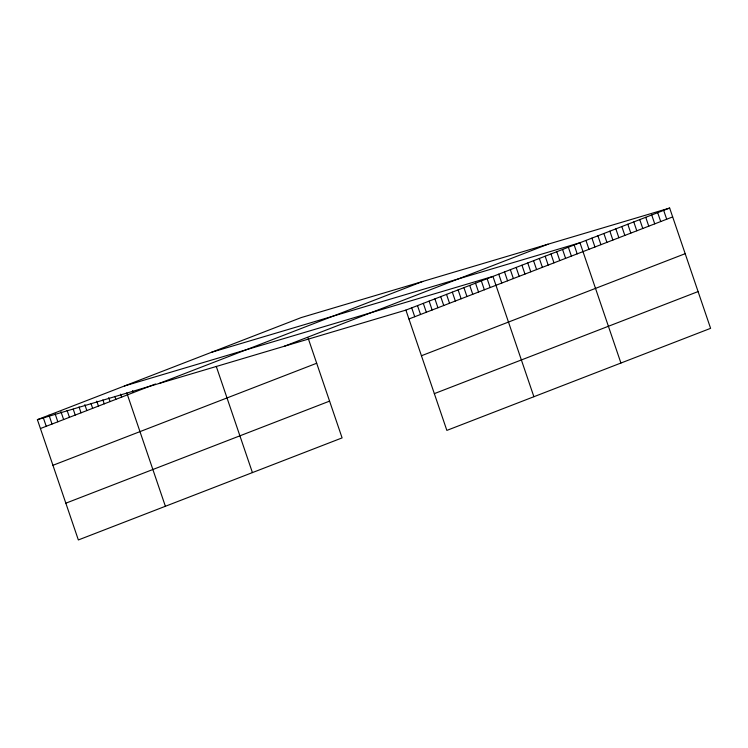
<?xml version="1.0" encoding="UTF-8"?>
<svg xmlns="http://www.w3.org/2000/svg" width="748" height="748" viewBox="0 0 748 748"><rect width="100%" height="100%" fill="white"/><g stroke="black" fill="none" stroke-linecap="round" stroke-linejoin="round"><path stroke-width="1.12" d="M308.101 338.031L342.098 437.898L78.353 539.953L37.4 419.665L301.145 317.601L669.647 208.047L710.6 328.335L446.855 430.399L405.902 310.102L669.647 208.047M40.42 428.539L155.5 384.005M159.006 383.509L422.751 281.444M284.296 346.259L548.041 244.194M408.922 318.985L672.667 216.92M52.94 465.303L316.685 363.248M421.442 355.749L685.187 253.684M65.833 503.189L329.578 401.124M434.336 393.635L698.08 291.57M211.469 352.299L579.971 242.745L620.924 363.042M124.439 385.977L492.941 276.423L533.894 396.721M37.4 419.665L405.902 310.102M663.672 210.356L666.692 219.229M657.688 212.675L660.718 221.548M651.714 214.985L654.734 223.858M645.739 217.294L648.759 226.177M639.755 219.613L642.775 228.486M633.78 221.922L636.8 230.795M627.796 224.241L630.826 233.114M621.822 226.551L624.842 235.424M615.847 228.86L618.867 237.742M609.863 231.179L612.883 240.052M603.888 233.488L606.909 242.371M597.914 235.807L600.934 244.68M591.93 238.116L594.95 246.99M585.955 240.435L588.975 249.308M574.174 244.989L577.194 253.862M568.368 247.233L571.388 256.106M562.571 249.477L565.591 258.359M556.764 251.73L559.785 260.603M550.967 253.974L553.988 262.847M545.161 256.218L548.181 265.091M539.355 258.462L542.384 267.335M533.558 260.706L536.578 269.579M527.751 262.95L530.771 271.823M521.954 265.194L524.974 274.077M516.148 267.447L519.168 276.321M510.351 269.691L513.371 278.565M504.545 271.935L507.565 280.809M498.738 274.179L501.758 283.053M487.135 278.667L490.155 287.55M481.338 280.911L484.358 289.794M475.532 283.165L478.552 292.038M469.725 285.409L472.755 294.282M463.928 287.653L466.948 296.526M458.122 289.897L461.142 298.77M452.325 292.141L455.345 301.014M446.519 294.385L449.539 303.267M440.722 296.629L443.742 305.511M434.915 298.882L437.935 307.755M429.109 301.126L432.138 309.999M423.312 303.37L426.332 312.243M417.506 305.614L420.526 314.487M411.709 307.858L414.729 316.731M216.284 366.426L252.422 472.596M132.592 390.643L133.256 392.606M126.786 392.887L165.383 506.274M120.643 394.14L121.653 397.104M114.846 396.393L115.856 399.348M108.703 397.646L110.05 401.592M102.906 399.89L104.243 403.836M96.763 401.152L98.446 406.08M90.966 403.396L92.64 408.333M84.823 404.659L86.843 410.577M79.026 406.903L81.036 412.821M73.22 409.147L75.239 415.065M67.086 410.409L69.433 417.309M60.943 411.662L63.627 419.553M55.146 413.915L57.83 421.797M49.003 415.168L52.023 424.051M43.206 417.412L46.226 426.295"/></g></svg>
